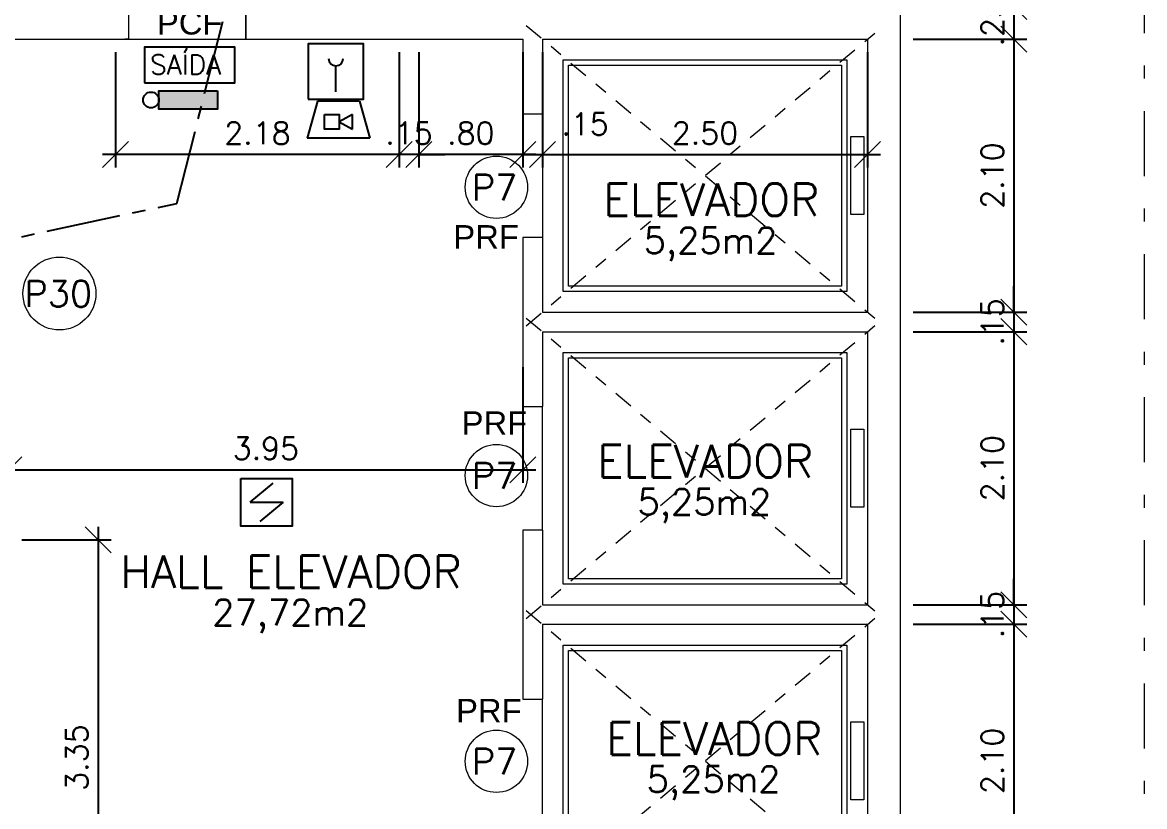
# Model space of a CAD drawing. Header units: millimetres. Extents: x 521 to 1055, y 261 to 520.
# Drawn here: x 581.69 to 590.32, y 397.75 to 403.77 of the extents above; entities that cross this region are included whole.
import ezdxf
from ezdxf.enums import TextEntityAlignment as Align

# ---------------------------------------------------------------- set-up
doc = ezdxf.new("R2010")
doc.units = ezdxf.units.MM
for name, pattern in [('CENTER2', [28.575, 19.05, -3.175, 3.175, -3.175]), ('CONTINU', [0]), ('DASHDOT', [1, 0.5, -0.25, 0, -0.25]), ('DASHDOTX2', [2, 1, -0.5, 0, -0.5])]:
    doc.linetypes.add(name, pattern=pattern)
doc.layers.add('0.1', color=8, linetype='Continuous', lineweight=13)
doc.layers.add('ppci', color=8, linetype='Continuous')
doc.styles.add('ROMANS', font='romans')
doc.styles.get("Standard").update_dxf_attribs({"font": 'romans.shx'})
doc.styles.add('STYLE1', font='sanss___.ttf')
doc.dimstyles.new('Fares Eng - 50', dxfattribs={"dimscale": 2, "dimtxt": 0.085, "dimasz": 0.1, "dimexe": 0.05, "dimexo": 0.05, "dimgap": 0.04, "dimtad": 1, "dimzin": 4, "dimdsep": 46, "dimtxsty": 'ROMANS', "dimblk1": 'OBLIQUE', "dimblk2": 'OBLIQUE', "dimsah": 1, "dimcen": 0.05, "dimdle": 0.05, "dimclrd": 8, "dimclre": 8, "dimclrt": 8, "dimaunit": 1, "dimadec": 0, "dimazin": 0, "dimtfac": 1, "dimtix": 1, "dimtmove": 2, "dimatfit": 0, "dimldrblk": 'OPEN90', "dimfxl": 1, "dimtolj": 1, "dimtzin": 0, "dimarcsym": 0})

# ---------------------------------------------------------------- blocks, each defined once
blk = doc.blocks.new('ÁREA')
for p in [(0.00005, 0.003762), (0, 0)]:
    blk.add_attdef('COMPARTIMENTO', text='', height=0.0025).set_placement(p, align=Align.CENTER)
at = {"color": 1}
for p in [(-0.00005, -0.003762), (-0.000099, -0.007523)]:
    blk.add_attdef('ÁREA', text='', height=0.002, dxfattribs=at).set_placement(p, align=Align.CENTER)
blk = doc.blocks.new('_OBLIQUE')
at = {"color": 0, "linetype": 'ByBlock'}
blk.add_line((-0.5, -0.5), (0.5, 0.5), dxfattribs=at)
blk = doc.blocks.new('*D967')
at = {"layer": '0.1', "color": 8, "lineweight": -2, "transparency": 16777216}
for p, q in [((585.6877, 403.5465), (585.6877, 402.6585)), ((588.1877, 403.5465), (588.1877, 402.6585)), ((585.5877, 402.7585), (588.2877, 402.7585))]:
    blk.add_line(p, q, dxfattribs=at)
at = {"layer": 'DEFPOINTS', "color": 0, "lineweight": -2, "transparency": 16777216}
for p in [(585.6877, 403.6465), (588.1877, 403.6465), (588.1877, 402.7585)]:
    blk.add_point(p, dxfattribs=at)
at = {"layer": '0.1', "color": 8, "lineweight": -2, "transparency": 16777216, "xscale": 0.2, "yscale": 0.2, "zscale": 0.2, "rotation": 180}
blk.add_blockref('_OBLIQUE', (585.6877, 402.7585), dxfattribs=at)
at = {"layer": '0.1', "color": 8, "lineweight": -2, "transparency": 16777216, "xscale": 0.2, "yscale": 0.2, "zscale": 0.2}
blk.add_blockref('_OBLIQUE', (588.1877, 402.7585), dxfattribs=at)
at = {"layer": '0.1', "color": 8, "transparency": 16777216, "insert": (586.9377, 402.9235), "char_height": 0.17, "attachment_point": 5, "style": 'ROMANS'}
blk.add_mtext('\\A1;2.50', dxfattribs=at)
blk = doc.blocks.new('_Open90')
at = {"color": 0, "linetype": 'ByBlock', "lineweight": -2}
for p, q in [((-0.5, 0.5), (0, 0)), ((0, 0), (-1, 0)), ((0, 0), (-0.5, -0.5))]:
    blk.add_line(p, q, dxfattribs=at)
blk = doc.blocks.new('*D968')
at = {"layer": '0.1', "color": 8, "linetype": 'CONTINU', "lineweight": -2, "transparency": 16777216}
for p, q in [((585.5377, 403.259), (585.5377, 402.6585)), ((585.6877, 403.259), (585.6877, 402.6585)), ((585.5377, 402.7585), (585.3377, 402.7585)), ((585.5377, 402.7585), (585.6877, 402.7585)), ((585.6877, 402.7585), (585.8877, 402.7585))]:
    blk.add_line(p, q, dxfattribs=at)
at = {"layer": 'DEFPOINTS', "color": 0, "linetype": 'CONTINU', "lineweight": -2, "transparency": 16777216}
for p in [(585.5377, 403.359), (585.6877, 403.359), (585.6877, 402.7585)]:
    blk.add_point(p, dxfattribs=at)
at = {"layer": '0.1', "color": 8, "linetype": 'CONTINU', "lineweight": -2, "transparency": 16777216, "xscale": 0.2, "yscale": 0.2, "zscale": 0.2}
blk.add_blockref('_OBLIQUE', (585.5377, 402.7585), dxfattribs=at)
at = {"layer": '0.1', "color": 8, "linetype": 'CONTINU', "lineweight": -2, "transparency": 16777216, "xscale": 0.2, "yscale": 0.2, "zscale": 0.2, "rotation": 180}
blk.add_blockref('_OBLIQUE', (585.6877, 402.7585), dxfattribs=at)
at = {"layer": '0.1', "color": 8, "linetype": 'CONTINU', "transparency": 16777216, "insert": (586.0161, 402.9932), "char_height": 0.17, "attachment_point": 5, "style": 'ROMANS'}
blk.add_mtext('\\A1;.15', dxfattribs=at)
blk = doc.blocks.new('*D862')
at = {"layer": '0.1', "color": 8, "linetype": 'CONTINU', "lineweight": -2, "transparency": 16777216}
for p, q in [((589.3113, 403.8965), (589.3113, 404.0965)), ((588.5377, 403.8965), (589.4113, 403.8965)), ((589.3113, 403.8965), (589.3113, 403.6465)), ((588.5377, 403.6465), (589.4113, 403.6465)), ((589.3113, 403.6465), (589.3113, 403.4465))]:
    blk.add_line(p, q, dxfattribs=at)
at = {"layer": 'DEFPOINTS', "color": 0, "linetype": 'CONTINU', "lineweight": -2, "transparency": 16777216}
for p in [(588.4377, 403.8965), (588.4377, 403.6465), (589.3113, 403.6465)]:
    blk.add_point(p, dxfattribs=at)
at = {"layer": '0.1', "color": 8, "linetype": 'CONTINU', "lineweight": -2, "transparency": 16777216, "xscale": 0.2, "yscale": 0.2, "zscale": 0.2}
for p, rotation in [((589.3113, 403.8965), 270), ((589.3113, 403.6465), 90)]:
    blk.add_blockref('_OBLIQUE', p, dxfattribs=dict(at, rotation=rotation))
at = {"layer": '0.1', "color": 8, "linetype": 'CONTINU', "transparency": 16777216, "insert": (589.1463, 403.7715), "char_height": 0.17, "attachment_point": 5, "rotation": 90, "style": 'ROMANS'}
blk.add_mtext('\\A1;.25', dxfattribs=at)
blk = doc.blocks.new('*D863')
at = {"layer": '0.1', "color": 8, "linetype": 'CONTINU', "lineweight": -2, "transparency": 16777216}
for p, q in [((589.3113, 403.7465), (589.3113, 401.4465)), ((588.5377, 403.6465), (589.4113, 403.6465)), ((588.5377, 401.5465), (589.4113, 401.5465))]:
    blk.add_line(p, q, dxfattribs=at)
at = {"layer": 'DEFPOINTS', "color": 0, "linetype": 'CONTINU', "lineweight": -2, "transparency": 16777216}
for p in [(588.4377, 403.6465), (588.4377, 401.5465), (589.3113, 401.5465)]:
    blk.add_point(p, dxfattribs=at)
at = {"layer": '0.1', "color": 8, "linetype": 'CONTINU', "lineweight": -2, "transparency": 16777216, "xscale": 0.2, "yscale": 0.2, "zscale": 0.2}
for p, rotation in [((589.3113, 403.6465), 90), ((589.3113, 401.5465), 270)]:
    blk.add_blockref('_OBLIQUE', p, dxfattribs=dict(at, rotation=rotation))
at = {"layer": '0.1', "color": 8, "linetype": 'CONTINU', "transparency": 16777216, "insert": (589.1463, 402.5965), "char_height": 0.17, "attachment_point": 5, "rotation": 90, "style": 'ROMANS'}
blk.add_mtext('\\A1;2.10', dxfattribs=at)
blk = doc.blocks.new('*D864')
at = {"layer": '0.1', "color": 8, "linetype": 'CONTINU', "lineweight": -2, "transparency": 16777216}
for p, q in [((589.3113, 401.5465), (589.3113, 401.7465)), ((588.5377, 401.5465), (589.4113, 401.5465)), ((589.3113, 401.5465), (589.3113, 401.3965)), ((588.5377, 401.3965), (589.4113, 401.3965)), ((589.3113, 401.3965), (589.3113, 401.1965))]:
    blk.add_line(p, q, dxfattribs=at)
at = {"layer": 'DEFPOINTS', "color": 0, "linetype": 'CONTINU', "lineweight": -2, "transparency": 16777216}
for p in [(588.4377, 401.5465), (588.4377, 401.3965), (589.3113, 401.3965)]:
    blk.add_point(p, dxfattribs=at)
at = {"layer": '0.1', "color": 8, "linetype": 'CONTINU', "lineweight": -2, "transparency": 16777216, "xscale": 0.2, "yscale": 0.2, "zscale": 0.2}
for p, rotation in [((589.3113, 401.5465), 270), ((589.3113, 401.3965), 90)]:
    blk.add_blockref('_OBLIQUE', p, dxfattribs=dict(at, rotation=rotation))
at = {"layer": '0.1', "color": 8, "linetype": 'CONTINU', "transparency": 16777216, "insert": (589.1463, 401.4715), "char_height": 0.17, "attachment_point": 5, "rotation": 90, "style": 'ROMANS'}
blk.add_mtext('\\A1;.15', dxfattribs=at)
blk = doc.blocks.new('*D865')
at = {"layer": '0.1', "color": 8, "linetype": 'CONTINU', "lineweight": -2, "transparency": 16777216}
for p, q in [((589.3113, 401.4965), (589.3113, 399.1965)), ((588.5377, 401.3965), (589.4113, 401.3965)), ((588.5377, 399.2965), (589.4113, 399.2965))]:
    blk.add_line(p, q, dxfattribs=at)
at = {"layer": 'DEFPOINTS', "color": 0, "linetype": 'CONTINU', "lineweight": -2, "transparency": 16777216}
for p in [(588.4377, 401.3965), (588.4377, 399.2965), (589.3113, 399.2965)]:
    blk.add_point(p, dxfattribs=at)
at = {"layer": '0.1', "color": 8, "linetype": 'CONTINU', "lineweight": -2, "transparency": 16777216, "xscale": 0.2, "yscale": 0.2, "zscale": 0.2}
for p, rotation in [((589.3113, 401.3965), 90), ((589.3113, 399.2965), 270)]:
    blk.add_blockref('_OBLIQUE', p, dxfattribs=dict(at, rotation=rotation))
at = {"layer": '0.1', "color": 8, "linetype": 'CONTINU', "transparency": 16777216, "insert": (589.1463, 400.3465), "char_height": 0.17, "attachment_point": 5, "rotation": 90, "style": 'ROMANS'}
blk.add_mtext('\\A1;2.10', dxfattribs=at)
blk = doc.blocks.new('*D866')
at = {"layer": '0.1', "color": 8, "linetype": 'CONTINU', "lineweight": -2, "transparency": 16777216}
for p, q in [((589.3113, 399.2965), (589.3113, 399.4965)), ((588.5377, 399.2965), (589.4113, 399.2965)), ((589.3113, 399.2965), (589.3113, 399.1465)), ((588.5377, 399.1465), (589.4113, 399.1465)), ((589.3113, 399.1465), (589.3113, 398.9465))]:
    blk.add_line(p, q, dxfattribs=at)
at = {"layer": 'DEFPOINTS', "color": 0, "linetype": 'CONTINU', "lineweight": -2, "transparency": 16777216}
for p in [(588.4377, 399.2965), (588.4377, 399.1465), (589.3113, 399.1465)]:
    blk.add_point(p, dxfattribs=at)
at = {"layer": '0.1', "color": 8, "linetype": 'CONTINU', "lineweight": -2, "transparency": 16777216, "xscale": 0.2, "yscale": 0.2, "zscale": 0.2}
for p, rotation in [((589.3113, 399.2965), 270), ((589.3113, 399.1465), 90)]:
    blk.add_blockref('_OBLIQUE', p, dxfattribs=dict(at, rotation=rotation))
at = {"layer": '0.1', "color": 8, "linetype": 'CONTINU', "transparency": 16777216, "insert": (589.1463, 399.2215), "char_height": 0.17, "attachment_point": 5, "rotation": 90, "style": 'ROMANS'}
blk.add_mtext('\\A1;.15', dxfattribs=at)
blk = doc.blocks.new('*D969')
at = {"layer": '0.1', "color": 8, "linetype": 'CONTINU', "lineweight": -2, "transparency": 16777216}
for p, q in [((589.3113, 399.2465), (589.3113, 396.9465)), ((588.5377, 399.1465), (589.4113, 399.1465)), ((588.5377, 397.0465), (589.4113, 397.0465))]:
    blk.add_line(p, q, dxfattribs=at)
at = {"layer": 'DEFPOINTS', "color": 0, "linetype": 'CONTINU', "lineweight": -2, "transparency": 16777216}
for p in [(588.4377, 399.1465), (588.4377, 397.0465), (589.3113, 397.0465)]:
    blk.add_point(p, dxfattribs=at)
at = {"layer": '0.1', "color": 8, "linetype": 'CONTINU', "lineweight": -2, "transparency": 16777216, "xscale": 0.2, "yscale": 0.2, "zscale": 0.2}
for p, rotation in [((589.3113, 399.1465), 90), ((589.3113, 397.0465), 270)]:
    blk.add_blockref('_OBLIQUE', p, dxfattribs=dict(at, rotation=rotation))
at = {"layer": '0.1', "color": 8, "linetype": 'CONTINU', "transparency": 16777216, "insert": (589.1463, 398.0965), "char_height": 0.17, "attachment_point": 5, "rotation": 90, "style": 'ROMANS'}
blk.add_mtext('\\A1;2.10', dxfattribs=at)
blk = doc.blocks.new('P90 - parede 25cm')
for points in [[(-0.125, 0.93), (-0.125, 0.9), (0.125, 0.9), (0.125, 0.93)], [(-0.125, -0.03), (-0.125, 0), (0.125, 0), (0.125, -0.03)]]:
    blk.add_lwpolyline(points)
blk.add_lwpolyline([(-0.975, 0.03), (-0.125, 0.03), (-0.125, 0), (-0.975, 0)], close=True)
at = {"color": 8}
blk.add_arc((-0.1175, 0.0415), 0.8585, 90.50075, 182.77241, dxfattribs=at)
blk = doc.blocks.new('*D918')
at = {"layer": '0.1', "color": 8, "linetype": 'CONTINU', "lineweight": -2, "transparency": 16777216}
for p, q in [((581.5877, 401.1224), (581.5877, 400.2344)), ((585.5377, 401.1224), (585.5377, 400.2344)), ((581.4877, 400.3344), (585.6377, 400.3344))]:
    blk.add_line(p, q, dxfattribs=at)
at = {"layer": 'DEFPOINTS', "color": 0, "linetype": 'CONTINU', "lineweight": -2, "transparency": 16777216}
for p in [(581.5877, 401.2224), (585.5377, 401.2224), (585.5377, 400.3344)]:
    blk.add_point(p, dxfattribs=at)
at = {"layer": '0.1', "color": 8, "linetype": 'CONTINU', "lineweight": -2, "transparency": 16777216, "xscale": 0.2, "yscale": 0.2, "zscale": 0.2, "rotation": 180}
blk.add_blockref('_OBLIQUE', (581.5877, 400.3344), dxfattribs=at)
at = {"layer": '0.1', "color": 8, "linetype": 'CONTINU', "lineweight": -2, "transparency": 16777216, "xscale": 0.2, "yscale": 0.2, "zscale": 0.2}
blk.add_blockref('_OBLIQUE', (585.5377, 400.3344), dxfattribs=at)
at = {"layer": '0.1', "color": 8, "linetype": 'CONTINU', "transparency": 16777216, "insert": (583.5627, 400.4994), "char_height": 0.17, "attachment_point": 5, "style": 'ROMANS'}
blk.add_mtext('\\A1;3.95', dxfattribs=at)
blk = doc.blocks.new('*D936')
at = {"layer": '0.1', "color": 8, "linetype": 'CONTINU', "lineweight": -2, "transparency": 16777216}
for p, q in [((584.7377, 403.5465), (584.7377, 402.6585)), ((585.5377, 403.5465), (585.5377, 402.6585)), ((585.6377, 402.7585), (584.6377, 402.7585))]:
    blk.add_line(p, q, dxfattribs=at)
at = {"layer": 'DEFPOINTS', "color": 0, "linetype": 'CONTINU', "lineweight": -2, "transparency": 16777216}
for p in [(584.7377, 403.6465), (585.5377, 403.6465), (584.7377, 402.7585)]:
    blk.add_point(p, dxfattribs=at)
at = {"layer": '0.1', "color": 8, "linetype": 'CONTINU', "lineweight": -2, "transparency": 16777216, "xscale": 0.2, "yscale": 0.2, "zscale": 0.2, "rotation": 180}
blk.add_blockref('_OBLIQUE', (584.7377, 402.7585), dxfattribs=at)
at = {"layer": '0.1', "color": 8, "linetype": 'CONTINU', "lineweight": -2, "transparency": 16777216, "xscale": 0.2, "yscale": 0.2, "zscale": 0.2}
blk.add_blockref('_OBLIQUE', (585.5377, 402.7585), dxfattribs=at)
at = {"layer": '0.1', "color": 8, "linetype": 'CONTINU', "transparency": 16777216, "insert": (585.1377, 402.9235), "char_height": 0.17, "attachment_point": 5, "style": 'ROMANS'}
blk.add_mtext('\\A1;.80', dxfattribs=at)
blk = doc.blocks.new('*D937')
at = {"layer": '0.1', "color": 8, "linetype": 'CONTINU', "lineweight": -2, "transparency": 16777216}
for p, q in [((584.5877, 403.5465), (584.5877, 402.6585)), ((584.7377, 403.5465), (584.7377, 402.6585)), ((584.5877, 402.7585), (584.3877, 402.7585)), ((584.7377, 402.7585), (584.5877, 402.7585)), ((584.7377, 402.7585), (584.9377, 402.7585))]:
    blk.add_line(p, q, dxfattribs=at)
at = {"layer": 'DEFPOINTS', "color": 0, "linetype": 'CONTINU', "lineweight": -2, "transparency": 16777216}
for p in [(584.5877, 403.6465), (584.7377, 403.6465), (584.5877, 402.7585)]:
    blk.add_point(p, dxfattribs=at)
at = {"layer": '0.1', "color": 8, "linetype": 'CONTINU', "lineweight": -2, "transparency": 16777216, "xscale": 0.2, "yscale": 0.2, "zscale": 0.2}
blk.add_blockref('_OBLIQUE', (584.5877, 402.7585), dxfattribs=at)
at = {"layer": '0.1', "color": 8, "linetype": 'CONTINU', "lineweight": -2, "transparency": 16777216, "xscale": 0.2, "yscale": 0.2, "zscale": 0.2, "rotation": 180}
blk.add_blockref('_OBLIQUE', (584.7377, 402.7585), dxfattribs=at)
at = {"layer": '0.1', "color": 8, "linetype": 'CONTINU', "transparency": 16777216, "insert": (584.6627, 402.9235), "char_height": 0.17, "attachment_point": 5, "style": 'ROMANS'}
blk.add_mtext('\\A1;.15', dxfattribs=at)
blk = doc.blocks.new('*D938')
at = {"layer": '0.1', "color": 8, "linetype": 'CONTINU', "lineweight": -2, "transparency": 16777216}
for p, q in [((582.4077, 403.5465), (582.4077, 402.6585)), ((584.5877, 403.5465), (584.5877, 402.6585)), ((584.6877, 402.7585), (582.3077, 402.7585))]:
    blk.add_line(p, q, dxfattribs=at)
at = {"layer": 'DEFPOINTS', "color": 0, "linetype": 'CONTINU', "lineweight": -2, "transparency": 16777216}
for p in [(582.4077, 403.6465), (584.5877, 403.6465), (582.4077, 402.7585)]:
    blk.add_point(p, dxfattribs=at)
at = {"layer": '0.1', "color": 8, "linetype": 'CONTINU', "lineweight": -2, "transparency": 16777216, "xscale": 0.2, "yscale": 0.2, "zscale": 0.2, "rotation": 180}
blk.add_blockref('_OBLIQUE', (582.4077, 402.7585), dxfattribs=at)
at = {"layer": '0.1', "color": 8, "linetype": 'CONTINU', "lineweight": -2, "transparency": 16777216, "xscale": 0.2, "yscale": 0.2, "zscale": 0.2}
blk.add_blockref('_OBLIQUE', (584.5877, 402.7585), dxfattribs=at)
at = {"layer": '0.1', "color": 8, "linetype": 'CONTINU', "transparency": 16777216, "insert": (583.4977, 402.9235), "char_height": 0.17, "attachment_point": 5, "style": 'ROMANS'}
blk.add_mtext('\\A1;2.18', dxfattribs=at)
blk = doc.blocks.new('*D1002')
at = {"layer": '0.1', "color": 8, "linetype": 'CONTINU', "lineweight": -2, "transparency": 16777216}
for p, q in [((582.2744, 399.8965), (582.2744, 396.3465)), ((581.6877, 399.7965), (582.3744, 399.7965)), ((581.6877, 396.4465), (582.3744, 396.4465))]:
    blk.add_line(p, q, dxfattribs=at)
at = {"layer": 'DEFPOINTS', "color": 0, "linetype": 'CONTINU', "lineweight": -2, "transparency": 16777216}
for p in [(581.5877, 399.7965), (581.5877, 396.4465), (582.2744, 396.4465)]:
    blk.add_point(p, dxfattribs=at)
at = {"layer": '0.1', "color": 8, "linetype": 'CONTINU', "lineweight": -2, "transparency": 16777216, "xscale": 0.2, "yscale": 0.2, "zscale": 0.2}
for p, rotation in [((582.2744, 399.7965), 90), ((582.2744, 396.4465), 270)]:
    blk.add_blockref('_OBLIQUE', p, dxfattribs=dict(at, rotation=rotation))
at = {"layer": '0.1', "color": 8, "linetype": 'CONTINU', "transparency": 16777216, "insert": (582.1094, 398.1215), "char_height": 0.17, "attachment_point": 5, "rotation": 90, "style": 'ROMANS'}
blk.add_mtext('\\A1;3.35', dxfattribs=at)

msp = doc.modelspace()

# ---------------------------------------------------------------- hatches: boundary and pattern name
at = {"layer": 'ppci'}
msp.add_hatch(color=10, dxfattribs=at).paths.add_polyline_path([(582.74121, 403.24914), (582.74121, 403.10664), (583.18974, 403.10664), (583.18974, 403.24914)])

# ---------------------------------------------------------------- linework, layer by layer
at = {"layer": '0.1', "color": 8, "linetype": 'DASHDOTX2', "ltscale": 0.5}
msp.add_line((590.3161, 365.19275), (590.3161, 428.20423), dxfattribs=at)
at = {"layer": '0.1', "color": 7}
for p, q in [((588.43774, 408.79649), (588.43774, 397.19649)), ((582.50774, 403.89649), (582.50774, 403.64649)), ((583.40774, 403.64649), (583.40774, 403.89649)), ((574.93774, 403.64649), (582.50774, 403.64649)), ((583.40774, 403.64649), (585.53774, 403.64649)), ((585.53774, 403.64649), (585.53774, 403.07149)), ((585.68774, 403.64649), (585.68774, 403.07149)), ((585.68774, 403.64649), (588.18774, 403.64649)), ((588.18774, 403.64649), (588.18774, 401.54649)), ((585.53774, 403.07149), (585.68774, 403.07149)), ((585.68774, 402.12149), (585.53774, 402.12149)), ((585.53774, 402.12149), (585.53774, 400.82149)), ((585.68774, 402.12149), (585.68774, 401.54649)), ((585.68774, 401.54649), (588.18774, 401.54649)), ((585.68774, 401.39649), (588.18774, 401.39649)), ((585.68774, 401.39649), (585.68774, 400.82149)), ((588.18774, 401.39649), (588.18774, 399.29649)), ((585.53774, 400.82149), (585.68774, 400.82149)), ((585.68774, 399.87149), (585.53774, 399.87149)), ((585.53774, 399.87149), (585.53774, 398.57149)), ((585.68774, 399.87149), (585.68774, 399.29649)), ((585.68774, 399.29649), (588.18774, 399.29649)), ((585.68774, 399.14649), (588.18774, 399.14649)), ((585.68774, 399.14649), (585.68774, 398.57149)), ((588.18774, 399.14649), (588.18774, 397.04649)), ((585.53774, 398.57149), (585.68774, 398.57149))]:
    msp.add_line(p, q, dxfattribs=at)
at = {"layer": '0.1', "color": 8, "linetype": 'DASHDOT', "ltscale": 0.3}
for p, q in [((585.56274, 403.75149), (588.31274, 401.44149)), ((585.56274, 401.44149), (588.31274, 403.75149)), ((585.56274, 401.50149), (588.31274, 399.19149)), ((585.56274, 399.19149), (588.31274, 401.50149)), ((585.56274, 399.25149), (588.31274, 396.94149)), ((585.56274, 396.94149), (588.31274, 399.25149))]:
    msp.add_line(p, q, dxfattribs=at)
at = {"layer": '0.1', "color": 8}
for p, q in [((582.50774, 403.64649), (583.40774, 403.64649)), ((585.68774, 403.07149), (585.68774, 402.12149)), ((585.68774, 399.87149), (585.68774, 400.82149)), ((585.68774, 397.62149), (585.68774, 398.57149))]:
    msp.add_line(p, q, dxfattribs=at)
for points in [[(585.84774, 403.48649), (588.02774, 403.48649), (588.02774, 401.70649), (585.84774, 401.70649)], [(585.88774, 403.44649), (587.98774, 403.44649), (587.98774, 401.74649), (585.88774, 401.74649)], [(588.05774, 402.89649), (588.15774, 402.89649), (588.15774, 402.29649), (588.05774, 402.29649)], [(585.84774, 401.23649), (588.02774, 401.23649), (588.02774, 399.45649), (585.84774, 399.45649)], [(585.88774, 401.19649), (587.98774, 401.19649), (587.98774, 399.49649), (585.88774, 399.49649)], [(588.05774, 400.64649), (588.15774, 400.64649), (588.15774, 400.04649), (588.05774, 400.04649)], [(585.84774, 398.98649), (588.02774, 398.98649), (588.02774, 397.20649), (585.84774, 397.20649)], [(585.88774, 398.94649), (587.98774, 398.94649), (587.98774, 397.24649), (585.88774, 397.24649)], [(588.05774, 398.39649), (588.15774, 398.39649), (588.15774, 397.79649), (588.05774, 397.79649)]]:
    msp.add_lwpolyline(points, close=True, dxfattribs=at)
for centre, radius in [((585.33452, 402.50695), 0.23964), ((581.97619, 401.6898), 0.28038), ((585.33452, 400.29031), 0.23964), ((585.33452, 398.09324), 0.23964)]:
    msp.add_circle(centre, radius, dxfattribs=at)
at = {"layer": 'ppci', "color": 10, "linetype": 'Continuous'}
for p, q in [((584.10079, 403.23947), (584.10079, 403.43984)), ((583.96051, 403.16881), (583.88024, 402.88493)), ((584.28163, 403.16881), (583.96051, 403.16881)), ((584.28163, 403.16881), (584.36191, 402.88493)), ((584.36191, 402.88493), (583.88024, 402.88493)), ((583.4412, 400.08443), (583.61983, 400.23074)), ((583.4412, 400.08443), (583.69451, 400.08443)), ((583.69451, 400.08443), (583.51588, 399.93811))]:
    msp.add_line(p, q, dxfattribs=at)
at = {"layer": 'ppci', "color": 10}
for p, q in [((584.22811, 403.06605), (584.12683, 403.00969)), ((584.22811, 402.95334), (584.22811, 403.06605)), ((584.12683, 403.00969), (584.22811, 402.95334))]:
    msp.add_line(p, q, dxfattribs=at)
at = {"layer": 'ppci', "color": 10, "linetype": 'CENTER2', "lineweight": -2, "ltscale": 0.03}
msp.add_lwpolyline([(565.93774, 374.49649), (568.11976, 378.92144), (572.94494, 379.45558), (574.21368, 400.52147), (582.87876, 402.38245), (583.39612, 404.43977), (585.97843, 404.66988), (586.14891, 405.09649)], dxfattribs=at)
at = {"layer": 'ppci', "color": 10, "linetype": 'CONTINU'}
msp.add_lwpolyline([(582.63089, 403.31003), (583.32491, 403.31003), (583.32491, 403.58484), (582.63089, 403.58484)], close=True, dxfattribs=at)
at = {"layer": 'ppci', "color": 10, "linetype": 'Continuous'}
for points in [[(583.88732, 403.18354), (584.31426, 403.18354), (584.31426, 403.61048), (583.88732, 403.61048)], [(583.36996, 400.26663), (583.76575, 400.26663), (583.76575, 399.90222), (583.36996, 399.90222)]]:
    msp.add_lwpolyline(points, close=True, dxfattribs=at)
at = {"layer": 'ppci', "color": 10}
for points in [[(583.18974, 403.24914), (583.18974, 403.10664), (582.74121, 403.10664), (582.74121, 403.24914)], [(584.01403, 403.06605), (584.12683, 403.06605), (584.12683, 402.95334), (584.01403, 402.95334)]]:
    msp.add_lwpolyline(points, close=True, dxfattribs=at)
msp.add_circle((582.68004, 403.17789), 0.06117, dxfattribs=at)
at = {"layer": 'ppci', "color": 10, "linetype": 'Continuous'}
msp.add_arc((584.10079, 403.49553), 0.05569, 180, 0, dxfattribs=at)

# ---------------------------------------------------------------- block references
at = {"layer": '0.1', "color": 8, "rotation": 270}
msp.add_blockref('P90 - parede 25cm', (582.50774, 403.77149), dxfattribs=at)
at = {"layer": '0.1', "color": 8}
ref = msp.add_blockref('ÁREA', (586.98655, 402.28657), dxfattribs=dict(at, xscale=133.3333333333333, yscale=133.3333333333333, zscale=133.3333333333333))
ref.add_attrib('COMPARTIMENTO', 'ELEVADOR', dxfattribs={"layer": '0', "color": 3, "height": 0.25}).set_placement((586.98655, 402.28657), align=Align.CENTER)
ref.add_attrib('ÁREA', '5,25m2', dxfattribs={"layer": '0', "color": 1, "height": 0.2}).set_placement((586.97992, 401.99862), align=Align.CENTER)
ref = msp.add_blockref('ÁREA', (586.93963, 400.27594), dxfattribs=dict(at, xscale=133.3333333333333, yscale=133.3333333333333, zscale=133.3333333333333))
ref.add_attrib('COMPARTIMENTO', 'ELEVADOR', dxfattribs={"layer": '0', "color": 3, "height": 0.25}).set_placement((586.93963, 400.27594), align=Align.CENTER)
ref.add_attrib('ÁREA', '5,25m2', dxfattribs={"layer": '0', "color": 1, "height": 0.2}).set_placement((586.933, 399.98799), align=Align.CENTER)
ref = msp.add_blockref('ÁREA', (583.75642, 399.42639), dxfattribs=dict(at, xscale=133.3333333333333, yscale=133.3333333333333, zscale=133.3333333333333))
ref.add_attrib('COMPARTIMENTO', 'HALL ELEVADOR', dxfattribs={"layer": '0', "color": 3, "height": 0.25}).set_placement((583.75642, 399.42639), align=Align.CENTER)
ref.add_attrib('ÁREA', '27,72m2', dxfattribs={"layer": '0', "color": 1, "height": 0.2}).set_placement((583.74979, 399.13843), align=Align.CENTER)
ref = msp.add_blockref('ÁREA', (587.01001, 398.14312), dxfattribs=dict(at, xscale=133.3333333333333, yscale=133.3333333333333, zscale=133.3333333333333))
ref.add_attrib('COMPARTIMENTO', 'ELEVADOR', dxfattribs={"layer": '0', "color": 3, "height": 0.25}).set_placement((587.01001, 398.14312), align=Align.CENTER)
ref.add_attrib('ÁREA', '5,25m2', dxfattribs={"layer": '0', "color": 1, "height": 0.2}).set_placement((587.00338, 397.85517), align=Align.CENTER)

# ---------------------------------------------------------------- texts
for s, p in [('P7', (585.14391, 402.40544)), ('P30', (581.7054, 401.58829)), ('P7', (585.14391, 400.1888)), ('P7', (585.14391, 397.99172))]:
    msp.add_text(s, height=0.2, dxfattribs=at).set_placement(p)
at = {"layer": 'ppci', "color": 10, "style": 'STYLE1'}
for s, p in [('PCF', (582.72586, 403.68104)), ('PRF', (585.004, 402.03548)), ('PRF', (585.06792, 400.60394)), ('PRF', (585.02509, 398.3929))]:
    msp.add_text(s, height=0.18, dxfattribs=at).set_placement(p)
at = {"layer": 'ppci', "color": 10, "text_generation_flag": 6}
msp.add_text('SAÍDA', height=0.15, rotation=180, dxfattribs=at).set_placement((582.672, 403.37488))

# ---------------------------------------------------------------- dimensions: what is measured, and where the dimension line sits
at = {"layer": '0.1', "color": 8, "linetype": 'CONTINU'}
for base, p1, p2, picture, middle in [((589.31132, 403.64649), (588.43774, 403.89649), (588.43774, 403.64649), '*D862', (589.14632, 403.77149)), ((589.31132, 401.54649), (588.43774, 403.64649), (588.43774, 401.54649), '*D863', (589.14632, 402.59649)), ((589.31132, 401.39649), (588.43774, 401.54649), (588.43774, 401.39649), '*D864', (589.14632, 401.47149)), ((589.31132, 399.29649), (588.43774, 401.39649), (588.43774, 399.29649), '*D865', (589.14632, 400.34649)), ((582.27436, 396.44649), (581.58774, 399.79649), (581.58774, 396.44649), '*D1002', (582.10936, 398.12149)), ((589.31132, 399.14649), (588.43774, 399.29649), (588.43774, 399.14649), '*D866', (589.14632, 399.22149)), ((589.31132, 397.04649), (588.43774, 399.14649), (588.43774, 397.04649), '*D969', (589.14632, 398.09649))]:
    dim = msp.add_linear_dim(base=base, p1=p1, p2=p2, angle=90, dimstyle='Fares Eng - 50', dxfattribs=at)
    dim.commit()
    dim.dimension.update_dxf_attribs({"geometry": picture, "text_midpoint": middle})
for base, p1, p2, picture, middle in [((582.40774, 402.75854), (584.58774, 403.64649), (582.40774, 403.64649), '*D938', (583.49774, 402.92354)), ((584.58774, 402.75854), (584.73774, 403.64649), (584.58774, 403.64649), '*D937', (584.66274, 402.92354)), ((584.73774, 402.75854), (585.53774, 403.64649), (584.73774, 403.64649), '*D936', (585.13774, 402.92354)), ((585.53774, 400.33443), (581.58774, 401.22239), (585.53774, 401.22239), '*D918', (583.56274, 400.49943))]:
    dim = msp.add_linear_dim(base=base, p1=p1, p2=p2, dimstyle='Fares Eng - 50', dxfattribs=at)
    dim.commit()
    dim.dimension.update_dxf_attribs({"geometry": picture, "text_midpoint": middle})
at = {"layer": '0.1', "color": 7}
dim = msp.add_linear_dim(base=(588.18774, 402.75854), p1=(585.68774, 403.64649), p2=(588.18774, 403.64649), dimstyle='Fares Eng - 50', dxfattribs=at)
dim.commit()
dim.dimension.update_dxf_attribs({"geometry": '*D967', "text_midpoint": (586.93774, 402.92354)})
at = {"layer": '0.1', "color": 8, "linetype": 'CONTINU'}
dim = msp.add_linear_dim(base=(585.68774, 402.75854), p1=(585.53774, 403.35899), p2=(585.68774, 403.35899), dimstyle='Fares Eng - 50', dxfattribs=at)
dim.commit()
dim.dimension.update_dxf_attribs({"geometry": '*D968', "text_midpoint": (586.01607, 402.99323), "dimtype": 160})

doc.saveas('drawing.dxf')
